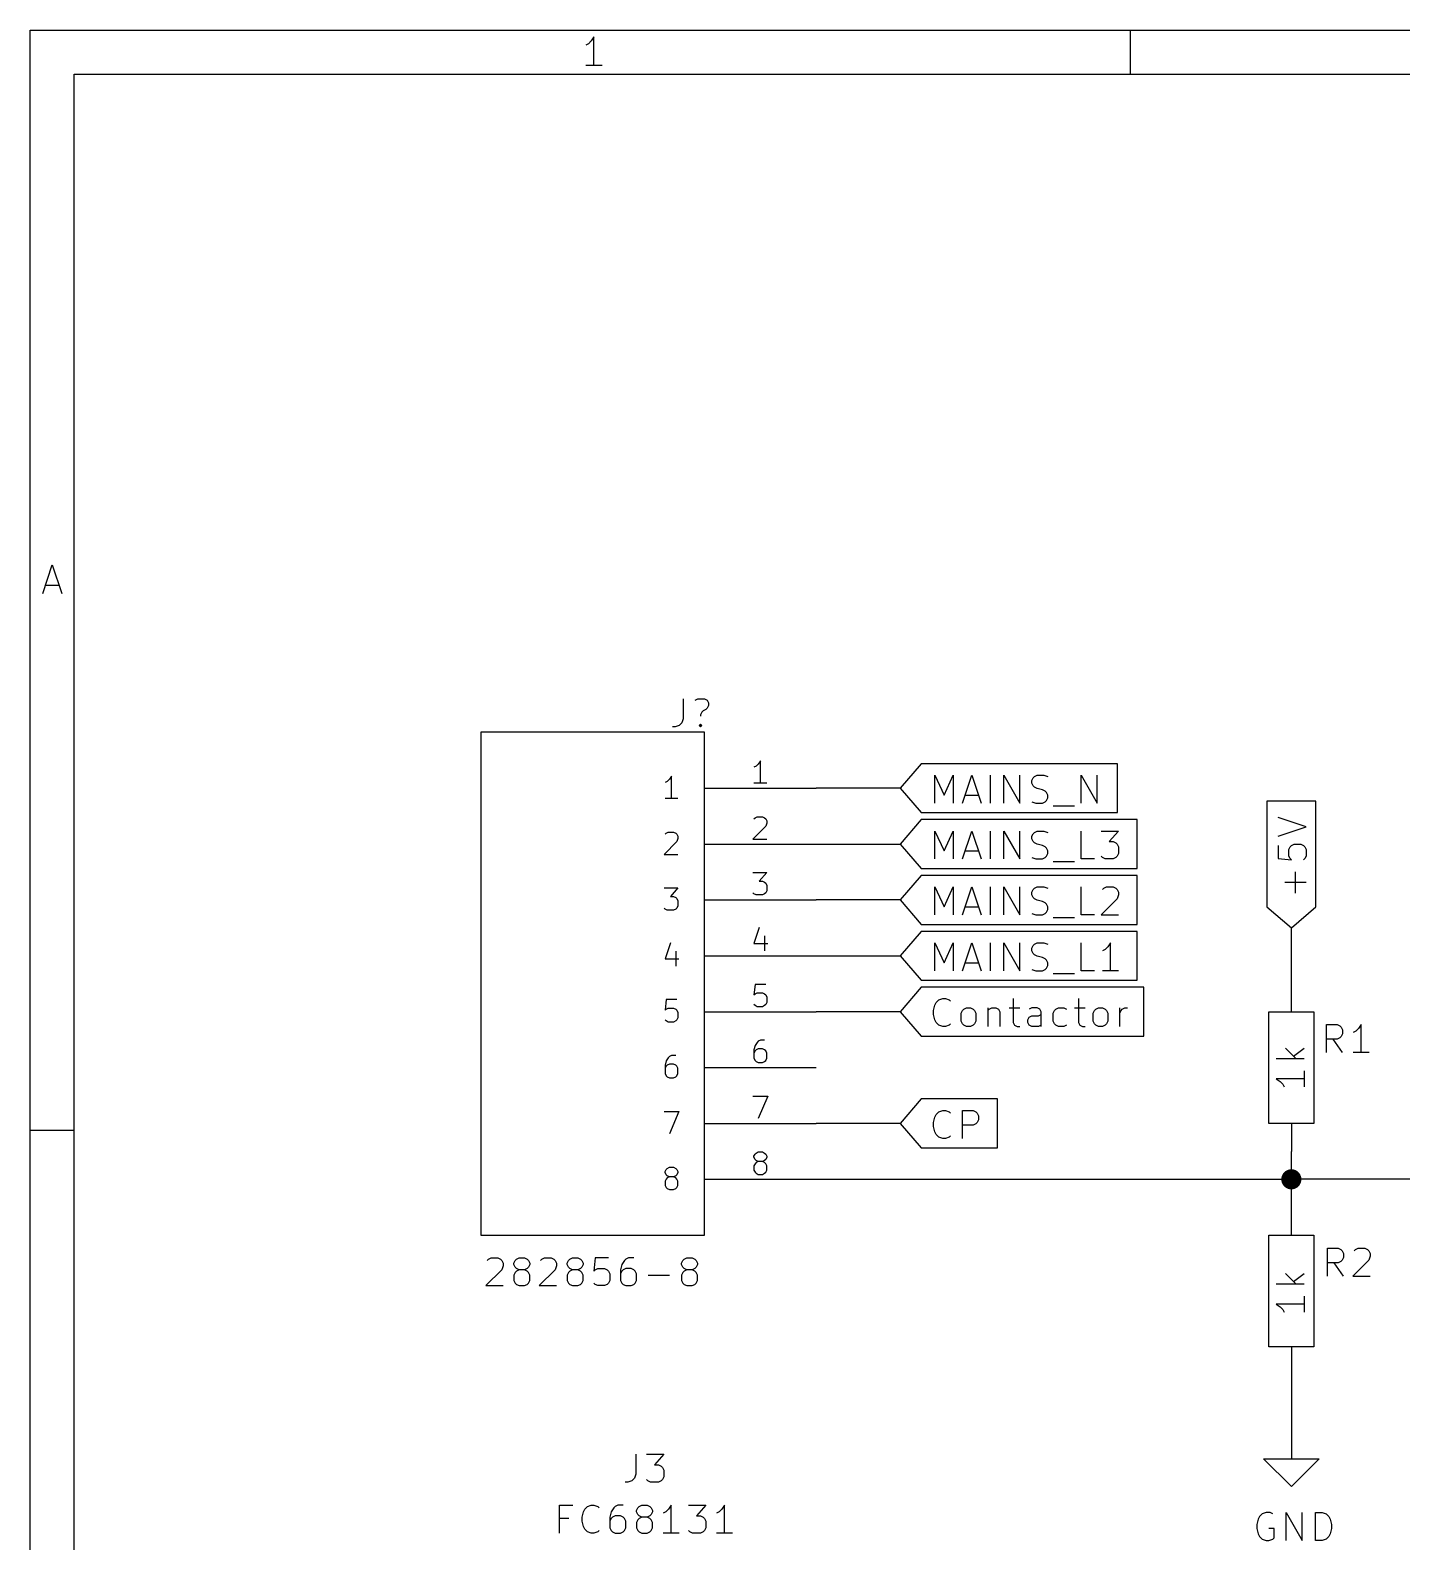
# Model space of a CAD drawing. Extents: x 0.4 to 16.1, y -11.3 to -0.4.
# Drawn here: x 0.394 to 2.848, y -3.099 to -0.394 of the extents above; entities that cross this region are included whole.
import ezdxf

# ---------------------------------------------------------------- set-up
doc = ezdxf.new("R2010")
doc.units = 0
doc.header["$MEASUREMENT"] = 0
for name, color, linetype in [('CYAN2', 4, 'CONTINUOUS'), ('GREEN3', 91, 'CONTINUOUS'), ('LYELLOW', 51, 'CONTINUOUS'), ('RED2', 1, 'CONTINUOUS'), ('RED3', 11, 'CONTINUOUS')]:
    doc.layers.add(name, color=color, linetype=linetype)

msp = doc.modelspace()

# ---------------------------------------------------------------- linework, layer by layer
at = {"layer": 'CYAN2', "linetype": 'CONTINUOUS'}
for p, q in [((1.56211, -1.59031), (1.56211, -1.62603)), ((1.58354, -1.5927), (1.5883, -1.59031)), ((1.5883, -1.59031), (1.6002, -1.59031)), ((1.6002, -1.59031), (1.60496, -1.5927)), ((1.60496, -1.5927), (1.60734, -1.59746)), ((1.59544, -1.61413), (1.59306, -1.61889)), ((1.59306, -1.61889), (1.59306, -1.62127)), ((1.59782, -1.61174), (1.59544, -1.61413)), ((1.60258, -1.60936), (1.59782, -1.61174)), ((1.60496, -1.60698), (1.60258, -1.60936)), ((1.60734, -1.60222), (1.60496, -1.60698)), ((1.60734, -1.59746), (1.60734, -1.60222)), ((1.54782, -1.64031), (1.54306, -1.64031)), ((1.55496, -1.63794), (1.54782, -1.64031)), ((1.55972, -1.63317), (1.55496, -1.63794)), ((1.56211, -1.62603), (1.55972, -1.63317)), ((1.59068, -1.63794), (1.59306, -1.63556)), ((1.59306, -1.64031), (1.59068, -1.63794)), ((1.59306, -1.63556), (1.59544, -1.63794)), ((1.59306, -1.63556), (1.59306, -1.64031)), ((1.59544, -1.63794), (1.59306, -1.64031)), ((1.54095, -1.7285), (1.53714, -1.73422)), ((1.54095, -1.7685), (1.54095, -1.7285)), ((1.53333, -1.73803), (1.52952, -1.73993)), ((1.53714, -1.73422), (1.53333, -1.73803)), ((1.55238, -1.7685), (1.52952, -1.7685)), ((1.52952, -1.83231), (1.53143, -1.83041)), ((1.53143, -1.83041), (1.53524, -1.8285)), ((1.53524, -1.8285), (1.54476, -1.8285)), ((1.54476, -1.8285), (1.54857, -1.83041)), ((1.54857, -1.83041), (1.55048, -1.83231)), ((1.55048, -1.83231), (1.55238, -1.83613)), ((1.55238, -1.83613), (1.55238, -1.83993)), ((1.55048, -1.84565), (1.52762, -1.8685)), ((1.55238, -1.83993), (1.55048, -1.84565)), ((1.52762, -1.8685), (1.55238, -1.8685)), ((1.52762, -1.9285), (1.55238, -1.9285)), ((1.55238, -1.9285), (1.53905, -1.94374)), ((1.53905, -1.94374), (1.54476, -1.94374)), ((1.54476, -1.94374), (1.54857, -1.94565)), ((1.54857, -1.94565), (1.55048, -1.94755)), ((1.52952, -1.9666), (1.52762, -1.9647)), ((1.53333, -1.9685), (1.52952, -1.9666)), ((1.54476, -1.9685), (1.53333, -1.9685)), ((1.54857, -1.9666), (1.54476, -1.9685)), ((1.55048, -1.9647), (1.54857, -1.9666)), ((1.55048, -1.94755), (1.55238, -1.95136)), ((1.55238, -1.96089), (1.55048, -1.9647)), ((1.55238, -1.95136), (1.55238, -1.96089)), ((1.53905, -2.0266), (1.52952, -2.05517)), ((1.52952, -2.05517), (1.55428, -2.05517)), ((1.54857, -2.04184), (1.54857, -2.0685)), ((1.53143, -2.1285), (1.52952, -2.14755)), ((1.55048, -2.1285), (1.53143, -2.1285)), ((1.52952, -2.14755), (1.53143, -2.14565)), ((1.53143, -2.14565), (1.53524, -2.14374)), ((1.53524, -2.14374), (1.54476, -2.14374)), ((1.54476, -2.14374), (1.54857, -2.14565)), ((1.54857, -2.14565), (1.55048, -2.14755)), ((1.55048, -2.14755), (1.55238, -2.15136)), ((1.55238, -2.16089), (1.55048, -2.1647)), ((1.55238, -2.15136), (1.55238, -2.16089)), ((1.53143, -2.1666), (1.52952, -2.1647)), ((1.53524, -2.1685), (1.53143, -2.1666)), ((1.54476, -2.1685), (1.53524, -2.1685)), ((1.54857, -2.1666), (1.54476, -2.1685)), ((1.55048, -2.1647), (1.54857, -2.1666)), ((2.71309, -2.22313), (2.71309, -2.17313)), ((2.71309, -2.17313), (2.73214, -2.17313)), ((2.73214, -2.17313), (2.7369, -2.17551)), ((2.7369, -2.17551), (2.73928, -2.17789)), ((2.73928, -2.17789), (2.74166, -2.18265)), ((2.74166, -2.1898), (2.73928, -2.19456)), ((2.74166, -2.18265), (2.74166, -2.1898)), ((2.76547, -2.18504), (2.76071, -2.18742)), ((2.77024, -2.18028), (2.76547, -2.18504)), ((2.775, -2.17313), (2.77024, -2.18028)), ((2.775, -2.22313), (2.775, -2.17313)), ((2.6398, -2.21548), (2.65885, -2.23452)), ((2.65408, -2.22976), (2.67313, -2.21548)), ((2.73214, -2.19932), (2.71309, -2.19932)), ((2.74166, -2.22313), (2.725, -2.19932)), ((2.7369, -2.19694), (2.73214, -2.19932)), ((2.73928, -2.19456), (2.7369, -2.19694)), ((1.53143, -2.23803), (1.52952, -2.24565)), ((1.53524, -2.23231), (1.53143, -2.23803)), ((1.53714, -2.24374), (1.53333, -2.24565)), ((1.53714, -2.23041), (1.53524, -2.23231)), ((1.54095, -2.2285), (1.53714, -2.23041)), ((1.54476, -2.24374), (1.53714, -2.24374)), ((1.54857, -2.2285), (1.54095, -2.2285)), ((1.54857, -2.24565), (1.54476, -2.24374)), ((2.67313, -2.23452), (2.62313, -2.23452)), ((2.78928, -2.22313), (2.76071, -2.22313)), ((1.52952, -2.24565), (1.52952, -2.26089)), ((1.53143, -2.24755), (1.52952, -2.25136)), ((1.52952, -2.26089), (1.53143, -2.2647)), ((1.53333, -2.24565), (1.53143, -2.24755)), ((1.53143, -2.2647), (1.53333, -2.2666)), ((1.53333, -2.2666), (1.53714, -2.2685)), ((1.53714, -2.2685), (1.54476, -2.2685)), ((1.54476, -2.2685), (1.54857, -2.2666)), ((1.55048, -2.24755), (1.54857, -2.24565)), ((1.54857, -2.2666), (1.55048, -2.2647)), ((1.55238, -2.25136), (1.55048, -2.24755)), ((1.55048, -2.2647), (1.55238, -2.26089)), ((1.55238, -2.26089), (1.55238, -2.25136)), ((2.67313, -2.27024), (2.62313, -2.27024)), ((2.62313, -2.27024), (2.63028, -2.275)), ((2.67313, -2.25595), (2.67313, -2.28452)), ((2.63028, -2.275), (2.63504, -2.27976)), ((2.63504, -2.27976), (2.63742, -2.28452)), ((1.52762, -2.3285), (1.55428, -2.3285)), ((1.55428, -2.3285), (1.53714, -2.3685)), ((1.52952, -2.43613), (1.53143, -2.43231)), ((1.53143, -2.43231), (1.53333, -2.43041)), ((1.53333, -2.43041), (1.53714, -2.4285)), ((1.53714, -2.4285), (1.54476, -2.4285)), ((1.54476, -2.4285), (1.54857, -2.43041)), ((1.54857, -2.43041), (1.55048, -2.43231)), ((1.55048, -2.43231), (1.55238, -2.43613)), ((1.52952, -2.43803), (1.52952, -2.43613)), ((1.53143, -2.44184), (1.52952, -2.43803)), ((1.53143, -2.44946), (1.52952, -2.45327)), ((1.52952, -2.45327), (1.52952, -2.46089)), ((1.52952, -2.46089), (1.53143, -2.4647)), ((1.53333, -2.44374), (1.53143, -2.44184)), ((1.53333, -2.44755), (1.53143, -2.44946)), ((1.53714, -2.44565), (1.53333, -2.44374)), ((1.53714, -2.44565), (1.53333, -2.44755)), ((1.54476, -2.44565), (1.53714, -2.44565)), ((1.54857, -2.44374), (1.54476, -2.44565)), ((1.54857, -2.44755), (1.54476, -2.44565)), ((1.55048, -2.44184), (1.54857, -2.44374)), ((1.55048, -2.44946), (1.54857, -2.44755)), ((1.55238, -2.43803), (1.55048, -2.44184)), ((1.55238, -2.45327), (1.55048, -2.44946)), ((1.55048, -2.4647), (1.55238, -2.46089)), ((1.55238, -2.43613), (1.55238, -2.43803)), ((1.55238, -2.46089), (1.55238, -2.45327)), ((1.53143, -2.4647), (1.53333, -2.4666)), ((1.53333, -2.4666), (1.53714, -2.4685)), ((1.53714, -2.4685), (1.54476, -2.4685)), ((1.54476, -2.4685), (1.54857, -2.4666)), ((1.54857, -2.4666), (1.55048, -2.4647)), ((1.21148, -2.59508), (1.21385, -2.5927)), ((1.21385, -2.5927), (1.21862, -2.59031)), ((1.21862, -2.59031), (1.23052, -2.59031)), ((1.23052, -2.59031), (1.23528, -2.5927)), ((1.23528, -2.5927), (1.23767, -2.59508)), ((1.23767, -2.59508), (1.24005, -2.59984)), ((1.25909, -2.59984), (1.26147, -2.59508)), ((1.26147, -2.59508), (1.26385, -2.5927)), ((1.26385, -2.5927), (1.26862, -2.59031)), ((1.26862, -2.59031), (1.27814, -2.59031)), ((1.27814, -2.59031), (1.2829, -2.5927)), ((1.2829, -2.5927), (1.28528, -2.59508)), ((1.28528, -2.59508), (1.28767, -2.59984)), ((1.30671, -2.59508), (1.30909, -2.5927)), ((1.30909, -2.5927), (1.31385, -2.59031)), ((1.31385, -2.59031), (1.32576, -2.59031)), ((1.32576, -2.59031), (1.33052, -2.5927)), ((1.33052, -2.5927), (1.3329, -2.59508)), ((1.3329, -2.59508), (1.33528, -2.59984)), ((1.35433, -2.59984), (1.35671, -2.59508)), ((1.35671, -2.59508), (1.35909, -2.5927)), ((1.35909, -2.5927), (1.36385, -2.59031)), ((1.36385, -2.59031), (1.37338, -2.59031)), ((1.37338, -2.59031), (1.37814, -2.5927)), ((1.37814, -2.5927), (1.38052, -2.59508)), ((1.38052, -2.59508), (1.3829, -2.59984)), ((1.40433, -2.59031), (1.40195, -2.61413)), ((1.42814, -2.59031), (1.40433, -2.59031)), ((1.45671, -2.59508), (1.45194, -2.60222)), ((1.45909, -2.5927), (1.45671, -2.59508)), ((1.46385, -2.59031), (1.45909, -2.5927)), ((1.47337, -2.59031), (1.46385, -2.59031)), ((1.55909, -2.59984), (1.56147, -2.59508)), ((1.56147, -2.59508), (1.56385, -2.5927)), ((1.56385, -2.5927), (1.56861, -2.59031)), ((1.56861, -2.59031), (1.57814, -2.59031)), ((1.57814, -2.59031), (1.5829, -2.5927)), ((1.5829, -2.5927), (1.58528, -2.59508)), ((1.58528, -2.59508), (1.58766, -2.59984)), ((2.71472, -2.62313), (2.71472, -2.57313)), ((2.71472, -2.57313), (2.73376, -2.57313)), ((2.73376, -2.57313), (2.73853, -2.57551)), ((2.73853, -2.57551), (2.74091, -2.57789)), ((2.74091, -2.59456), (2.73853, -2.59694)), ((2.74091, -2.57789), (2.74329, -2.58265)), ((2.74329, -2.5898), (2.74091, -2.59456)), ((2.74329, -2.58265), (2.74329, -2.5898)), ((2.78853, -2.59456), (2.75996, -2.62313)), ((2.76234, -2.57789), (2.76472, -2.57551)), ((2.76472, -2.57551), (2.76948, -2.57313)), ((2.76948, -2.57313), (2.78139, -2.57313)), ((2.78139, -2.57313), (2.78615, -2.57551)), ((2.78615, -2.57551), (2.78853, -2.57789)), ((2.78853, -2.57789), (2.79091, -2.58265)), ((2.79091, -2.58742), (2.78853, -2.59456)), ((2.79091, -2.58265), (2.79091, -2.58742)), ((1.23767, -2.61174), (1.20909, -2.64031)), ((1.24005, -2.6046), (1.23767, -2.61174)), ((1.24005, -2.59984), (1.24005, -2.6046)), ((1.25909, -2.60222), (1.25909, -2.59984)), ((1.26147, -2.60698), (1.25909, -2.60222)), ((1.26147, -2.61651), (1.25909, -2.62127)), ((1.25909, -2.62127), (1.25909, -2.63079)), ((1.26385, -2.60936), (1.26147, -2.60698)), ((1.26385, -2.61413), (1.26147, -2.61651)), ((1.26862, -2.61174), (1.26385, -2.60936)), ((1.26862, -2.61174), (1.26385, -2.61413)), ((1.27814, -2.61174), (1.26862, -2.61174)), ((1.2829, -2.60936), (1.27814, -2.61174)), ((1.2829, -2.61413), (1.27814, -2.61174)), ((1.28528, -2.60698), (1.2829, -2.60936)), ((1.28528, -2.61651), (1.2829, -2.61413)), ((1.28767, -2.60222), (1.28528, -2.60698)), ((1.28767, -2.62127), (1.28528, -2.61651)), ((1.28767, -2.59984), (1.28767, -2.60222)), ((1.28767, -2.63079), (1.28767, -2.62127)), ((1.3329, -2.61174), (1.30433, -2.64031)), ((1.33528, -2.6046), (1.3329, -2.61174)), ((1.33528, -2.59984), (1.33528, -2.6046)), ((1.35433, -2.60222), (1.35433, -2.59984)), ((1.35671, -2.60698), (1.35433, -2.60222)), ((1.35671, -2.61651), (1.35433, -2.62127)), ((1.35433, -2.62127), (1.35433, -2.63079)), ((1.35909, -2.60936), (1.35671, -2.60698)), ((1.35909, -2.61413), (1.35671, -2.61651)), ((1.36385, -2.61174), (1.35909, -2.60936)), ((1.36385, -2.61174), (1.35909, -2.61413)), ((1.37338, -2.61174), (1.36385, -2.61174)), ((1.37814, -2.60936), (1.37338, -2.61174)), ((1.37814, -2.61413), (1.37338, -2.61174)), ((1.38052, -2.60698), (1.37814, -2.60936)), ((1.38052, -2.61651), (1.37814, -2.61413)), ((1.3829, -2.60222), (1.38052, -2.60698)), ((1.3829, -2.62127), (1.38052, -2.61651)), ((1.3829, -2.59984), (1.3829, -2.60222)), ((1.3829, -2.63079), (1.3829, -2.62127)), ((1.40195, -2.61413), (1.40433, -2.61174)), ((1.40433, -2.61174), (1.40909, -2.60936)), ((1.40909, -2.60936), (1.421, -2.60936)), ((1.421, -2.60936), (1.42576, -2.61174)), ((1.42576, -2.61174), (1.42814, -2.61413)), ((1.42814, -2.61413), (1.43052, -2.61889)), ((1.43052, -2.61889), (1.43052, -2.63079)), ((1.45194, -2.60222), (1.44957, -2.61174)), ((1.44957, -2.61174), (1.44957, -2.63079)), ((1.45194, -2.61413), (1.44957, -2.61889)), ((1.45433, -2.61174), (1.45194, -2.61413)), ((1.45909, -2.60936), (1.45433, -2.61174)), ((1.46861, -2.60936), (1.45909, -2.60936)), ((1.47337, -2.61174), (1.46861, -2.60936)), ((1.47576, -2.61413), (1.47337, -2.61174)), ((1.47814, -2.61889), (1.47576, -2.61413)), ((1.47814, -2.63079), (1.47814, -2.61889)), ((1.49956, -2.62127), (1.53766, -2.62127)), ((1.55909, -2.60222), (1.55909, -2.59984)), ((1.56147, -2.60698), (1.55909, -2.60222)), ((1.56147, -2.61651), (1.55909, -2.62127)), ((1.55909, -2.62127), (1.55909, -2.63079)), ((1.56385, -2.60936), (1.56147, -2.60698)), ((1.56385, -2.61413), (1.56147, -2.61651)), ((1.56861, -2.61174), (1.56385, -2.60936)), ((1.56861, -2.61174), (1.56385, -2.61413)), ((1.57814, -2.61174), (1.56861, -2.61174)), ((1.5829, -2.60936), (1.57814, -2.61174)), ((1.5829, -2.61413), (1.57814, -2.61174)), ((1.58528, -2.60698), (1.5829, -2.60936)), ((1.58528, -2.61651), (1.5829, -2.61413)), ((1.58766, -2.60222), (1.58528, -2.60698)), ((1.58766, -2.62127), (1.58528, -2.61651)), ((1.58766, -2.59984), (1.58766, -2.60222)), ((1.58766, -2.63079), (1.58766, -2.62127)), ((2.6398, -2.61861), (2.65885, -2.63766)), ((2.65408, -2.6329), (2.67313, -2.61861)), ((2.73376, -2.59932), (2.71472, -2.59932)), ((2.74329, -2.62313), (2.72662, -2.59932)), ((2.73853, -2.59694), (2.73376, -2.59932)), ((2.75996, -2.62313), (2.79091, -2.62313)), ((1.20909, -2.64031), (1.24005, -2.64031)), ((1.25909, -2.63079), (1.26147, -2.63556)), ((1.26147, -2.63556), (1.26385, -2.63794)), ((1.26385, -2.63794), (1.26862, -2.64031)), ((1.26862, -2.64031), (1.27814, -2.64031)), ((1.27814, -2.64031), (1.2829, -2.63794)), ((1.2829, -2.63794), (1.28528, -2.63556)), ((1.28528, -2.63556), (1.28767, -2.63079)), ((1.30433, -2.64031), (1.33528, -2.64031)), ((1.35433, -2.63079), (1.35671, -2.63556)), ((1.35671, -2.63556), (1.35909, -2.63794)), ((1.35909, -2.63794), (1.36385, -2.64031)), ((1.36385, -2.64031), (1.37338, -2.64031)), ((1.37338, -2.64031), (1.37814, -2.63794)), ((1.37814, -2.63794), (1.38052, -2.63556)), ((1.38052, -2.63556), (1.3829, -2.63079)), ((1.40433, -2.63794), (1.40195, -2.63556)), ((1.40909, -2.64031), (1.40433, -2.63794)), ((1.421, -2.64031), (1.40909, -2.64031)), ((1.42576, -2.63794), (1.421, -2.64031)), ((1.42814, -2.63556), (1.42576, -2.63794)), ((1.43052, -2.63079), (1.42814, -2.63556)), ((1.44957, -2.63079), (1.45194, -2.63556)), ((1.45194, -2.63556), (1.45433, -2.63794)), ((1.45433, -2.63794), (1.45909, -2.64031)), ((1.45909, -2.64031), (1.46861, -2.64031)), ((1.46861, -2.64031), (1.47337, -2.63794)), ((1.47337, -2.63794), (1.47576, -2.63556)), ((1.47576, -2.63556), (1.47814, -2.63079)), ((1.55909, -2.63079), (1.56147, -2.63556)), ((1.56147, -2.63556), (1.56385, -2.63794)), ((1.56385, -2.63794), (1.56861, -2.64031)), ((1.56861, -2.64031), (1.57814, -2.64031)), ((1.57814, -2.64031), (1.5829, -2.63794)), ((1.5829, -2.63794), (1.58528, -2.63556)), ((1.58528, -2.63556), (1.58766, -2.63079)), ((2.67313, -2.63766), (2.62313, -2.63766)), ((2.67313, -2.67337), (2.62313, -2.67337)), ((2.62313, -2.67337), (2.63028, -2.67813)), ((2.67313, -2.65909), (2.67313, -2.68766)), ((2.63028, -2.67813), (2.63504, -2.6829)), ((2.63504, -2.6829), (2.63742, -2.68766)), ((1.47733, -2.94213), (1.47733, -2.97785)), ((1.49638, -2.94213), (1.52733, -2.94213)), ((1.52733, -2.94213), (1.51067, -2.96118)), ((1.51067, -2.96118), (1.51781, -2.96118)), ((1.51781, -2.96118), (1.52257, -2.96356)), ((1.52257, -2.96356), (1.52495, -2.96594)), ((1.52495, -2.96594), (1.52733, -2.9707)), ((1.52733, -2.9707), (1.52733, -2.98261)), ((1.46305, -2.99213), (1.45829, -2.99213)), ((1.47019, -2.98975), (1.46305, -2.99213)), ((1.47495, -2.98499), (1.47019, -2.98975)), ((1.47733, -2.97785), (1.47495, -2.98499)), ((1.49876, -2.98975), (1.49638, -2.98737)), ((1.50352, -2.99213), (1.49876, -2.98975)), ((1.51781, -2.99213), (1.50352, -2.99213)), ((1.52257, -2.98975), (1.51781, -2.99213)), ((1.52495, -2.98737), (1.52257, -2.98975)), ((1.52733, -2.98261), (1.52495, -2.98737)), ((1.34043, -3.08313), (1.34043, -3.03313)), ((1.34043, -3.03313), (1.36424, -3.03313)), ((1.38091, -3.05456), (1.38329, -3.04504)), ((1.38091, -3.0617), (1.38091, -3.05456)), ((1.38329, -3.04504), (1.38567, -3.04028)), ((1.38567, -3.04028), (1.39043, -3.03551)), ((1.39043, -3.03551), (1.39757, -3.03313)), ((1.39757, -3.03313), (1.40233, -3.03313)), ((1.40233, -3.03313), (1.40948, -3.03551)), ((1.40948, -3.03551), (1.41186, -3.03789)), ((1.43329, -3.04504), (1.43091, -3.05456)), ((1.43091, -3.05456), (1.43091, -3.07361)), ((1.43805, -3.03789), (1.43329, -3.04504)), ((1.43567, -3.05456), (1.43329, -3.05694)), ((1.44043, -3.05218), (1.43567, -3.05456)), ((1.44043, -3.03551), (1.43805, -3.03789)), ((1.44519, -3.03313), (1.44043, -3.03551)), ((1.44996, -3.05218), (1.44043, -3.05218)), ((1.45472, -3.03313), (1.44519, -3.03313)), ((1.45472, -3.05456), (1.44996, -3.05218)), ((1.4571, -3.05694), (1.45472, -3.05456)), ((1.47853, -3.04265), (1.48091, -3.03789)), ((1.47853, -3.04504), (1.47853, -3.04265)), ((1.48091, -3.0498), (1.47853, -3.04504)), ((1.48091, -3.03789), (1.48329, -3.03551)), ((1.48329, -3.05218), (1.48091, -3.0498)), ((1.48329, -3.03551), (1.48805, -3.03313)), ((1.48805, -3.05456), (1.48329, -3.05218)), ((1.48805, -3.05456), (1.48329, -3.05694)), ((1.48805, -3.03313), (1.49757, -3.03313)), ((1.49757, -3.05456), (1.48805, -3.05456)), ((1.49757, -3.03313), (1.50233, -3.03551)), ((1.50233, -3.05218), (1.49757, -3.05456)), ((1.50233, -3.05694), (1.49757, -3.05456)), ((1.50233, -3.03551), (1.50472, -3.03789)), ((1.50472, -3.0498), (1.50233, -3.05218)), ((1.50472, -3.03789), (1.5071, -3.04265)), ((1.5071, -3.04504), (1.50472, -3.0498)), ((1.5071, -3.04265), (1.5071, -3.04504)), ((1.53091, -3.04504), (1.52615, -3.04742)), ((1.53567, -3.04028), (1.53091, -3.04504)), ((1.54043, -3.03313), (1.53567, -3.04028)), ((1.54043, -3.08313), (1.54043, -3.03313)), ((1.57138, -3.03313), (1.60233, -3.03313)), ((1.60233, -3.03313), (1.58567, -3.05218)), ((1.58567, -3.05218), (1.59281, -3.05218)), ((1.59281, -3.05218), (1.59757, -3.05456)), ((1.59757, -3.05456), (1.59995, -3.05694)), ((1.62614, -3.04504), (1.62138, -3.04742)), ((1.63091, -3.04028), (1.62614, -3.04504)), ((1.63567, -3.03313), (1.63091, -3.04028)), ((1.63567, -3.08313), (1.63567, -3.03313)), ((2.59309, -3.05328), (2.59071, -3.05804)), ((2.59786, -3.04851), (2.59309, -3.05328)), ((2.605, -3.04613), (2.59786, -3.04851)), ((2.61214, -3.04613), (2.605, -3.04613)), ((2.61691, -3.04851), (2.61214, -3.04613)), ((2.64071, -3.09613), (2.64071, -3.04613)), ((2.64071, -3.04613), (2.66928, -3.09613)), ((2.66928, -3.09613), (2.66928, -3.04613)), ((2.69309, -3.09613), (2.69309, -3.04613)), ((2.69309, -3.04613), (2.705, -3.04613)), ((2.705, -3.04613), (2.71214, -3.04851)), ((2.71214, -3.04851), (2.71691, -3.05328)), ((2.71691, -3.05328), (2.71929, -3.05804)), ((1.3571, -3.05694), (1.34043, -3.05694)), ((1.38329, -3.07122), (1.38091, -3.0617)), ((1.38567, -3.07599), (1.38329, -3.07122)), ((1.39043, -3.08075), (1.38567, -3.07599)), ((1.39757, -3.08313), (1.39043, -3.08075)), ((1.40233, -3.08313), (1.39757, -3.08313)), ((1.40948, -3.08075), (1.40233, -3.08313)), ((1.41186, -3.07837), (1.40948, -3.08075)), ((1.43329, -3.05694), (1.43091, -3.0617)), ((1.43091, -3.07361), (1.43329, -3.07837)), ((1.43329, -3.07837), (1.43567, -3.08075)), ((1.43567, -3.08075), (1.44043, -3.08313)), ((1.44043, -3.08313), (1.44996, -3.08313)), ((1.44996, -3.08313), (1.45472, -3.08075)), ((1.45472, -3.08075), (1.4571, -3.07837)), ((1.45948, -3.0617), (1.4571, -3.05694)), ((1.4571, -3.07837), (1.45948, -3.07361)), ((1.45948, -3.07361), (1.45948, -3.0617)), ((1.48091, -3.05932), (1.47853, -3.06408)), ((1.47853, -3.06408), (1.47853, -3.07361)), ((1.47853, -3.07361), (1.48091, -3.07837)), ((1.48329, -3.05694), (1.48091, -3.05932)), ((1.48091, -3.07837), (1.48329, -3.08075)), ((1.48329, -3.08075), (1.48805, -3.08313)), ((1.48805, -3.08313), (1.49757, -3.08313)), ((1.49757, -3.08313), (1.50233, -3.08075)), ((1.50472, -3.05932), (1.50233, -3.05694)), ((1.50233, -3.08075), (1.50472, -3.07837)), ((1.5071, -3.06408), (1.50472, -3.05932)), ((1.50472, -3.07837), (1.5071, -3.07361)), ((1.5071, -3.07361), (1.5071, -3.06408)), ((1.55472, -3.08313), (1.52615, -3.08313)), ((1.57376, -3.08075), (1.57138, -3.07837)), ((1.57852, -3.08313), (1.57376, -3.08075)), ((1.59281, -3.08313), (1.57852, -3.08313)), ((1.59757, -3.08075), (1.59281, -3.08313)), ((1.59995, -3.07837), (1.59757, -3.08075)), ((1.59995, -3.05694), (1.60233, -3.0617)), ((1.60233, -3.07361), (1.59995, -3.07837)), ((1.60233, -3.0617), (1.60233, -3.07361)), ((1.64995, -3.08313), (1.62138, -3.08313)), ((2.59071, -3.05804), (2.58833, -3.06756)), ((2.58833, -3.06756), (2.58833, -3.0747)), ((2.58833, -3.0747), (2.59071, -3.08422)), ((2.61928, -3.0747), (2.60976, -3.0747)), ((2.61928, -3.09137), (2.61928, -3.0747)), ((2.71929, -3.05804), (2.72167, -3.06756)), ((2.72167, -3.0747), (2.71929, -3.08422)), ((2.72167, -3.06756), (2.72167, -3.0747)), ((2.59071, -3.08422), (2.59309, -3.08899)), ((2.59309, -3.08899), (2.59786, -3.09375)), ((2.59786, -3.09375), (2.605, -3.09613)), ((2.605, -3.09613), (2.60976, -3.09613)), ((2.60976, -3.09613), (2.61691, -3.09375)), ((2.61691, -3.09375), (2.61928, -3.09137)), ((2.705, -3.09613), (2.69309, -3.09613)), ((2.71214, -3.09375), (2.705, -3.09613)), ((2.71691, -3.08899), (2.71214, -3.09375)), ((2.71929, -3.08422), (2.71691, -3.08899))]:
    msp.add_line(p, q, dxfattribs=at)
at = {"layer": 'GREEN3', "linetype": 'CONTINUOUS'}
for p, q in [((1.95, -1.75), (1.8, -1.75)), ((1.8, -1.85), (1.95, -1.85)), ((1.95, -1.95), (1.8, -1.95)), ((2.65, -2.1), (2.65, -2)), ((1.8, -2.05), (1.95, -2.05)), ((1.95, -2.15), (1.8, -2.15)), ((1.95, -2.35), (1.8, -2.35)), ((2.65, -2.45), (2.65, -2.4)), ((1.8, -2.45), (2.65, -2.45)), ((2.65, -2.5), (2.65, -2.45)), ((3.8, -2.45), (2.65, -2.45)), ((2.65, -2.8), (2.65, -2.9))]:
    msp.add_line(p, q, dxfattribs=at)
at = {"layer": 'GREEN3', "const_width": 0.018}
msp.add_lwpolyline([(2.641, -2.45, 1), (2.659, -2.45, 1)], format="xyb", close=True, dxfattribs=at)
at = {"layer": 'LYELLOW', "linetype": 'CONTINUOUS'}
for p, q in [((1.6, -1.65), (1.2, -1.65)), ((1.2, -1.65), (1.2, -2.55)), ((1.6, -2.55), (1.6, -1.65)), ((1.2, -2.55), (1.6, -2.55))]:
    msp.add_line(p, q, dxfattribs=at)
at = {"layer": 'RED2', "linetype": 'CONTINUOUS'}
for p, q in [((0.3937, -0.3937), (16.1413, -0.3937)), ((0.3937, -11.2993), (0.3937, -0.3937)), ((1.40232, -0.40557), (1.39745, -0.41288)), ((1.40232, -0.45675), (1.40232, -0.40557)), ((2.3622, -0.47244), (2.3622, -0.3937)), ((1.39257, -0.41776), (1.3877, -0.42019)), ((1.39745, -0.41288), (1.39257, -0.41776)), ((1.41694, -0.45675), (1.3877, -0.45675)), ((0.47244, -0.47244), (16.0626, -0.47244)), ((0.47244, -11.2206), (0.47244, -0.47244)), ((0.41601, -1.40163), (0.43307, -1.35045)), ((0.43307, -1.35045), (0.45013, -1.40163)), ((0.42089, -1.38701), (0.44526, -1.38701)), ((1.6, -1.65), (1.2, -1.65)), ((1.2, -1.65), (1.2, -2.55)), ((1.6, -2.55), (1.6, -1.65)), ((1.9875, -1.70624), (1.95, -1.75)), ((2.33868, -1.70624), (1.9875, -1.70624)), ((2.0119, -1.7767), (2.0119, -1.7267)), ((2.0119, -1.7267), (2.02857, -1.76242)), ((2.02857, -1.76242), (2.04524, -1.7267)), ((2.04524, -1.7267), (2.04524, -1.7767)), ((2.0619, -1.7767), (2.07857, -1.7267)), ((2.07857, -1.7267), (2.09524, -1.7767)), ((2.1119, -1.7767), (2.1119, -1.7267)), ((2.13571, -1.7767), (2.13571, -1.7267)), ((2.13571, -1.7267), (2.16428, -1.7767)), ((2.16428, -1.7767), (2.16428, -1.7267)), ((2.18809, -1.73147), (2.19048, -1.72909)), ((2.19048, -1.72909), (2.19524, -1.7267)), ((2.19524, -1.7267), (2.20714, -1.7267)), ((2.20714, -1.7267), (2.21429, -1.72909)), ((2.27381, -1.7767), (2.27381, -1.7267)), ((2.27381, -1.7267), (2.30238, -1.7767)), ((2.30238, -1.7767), (2.30238, -1.7267)), ((2.33868, -1.75), (2.33868, -1.70624)), ((1.6, -1.75), (1.8, -1.75)), ((1.95, -1.75), (1.9875, -1.79376)), ((2.18572, -1.73623), (2.18809, -1.73147)), ((2.18572, -1.74099), (2.18572, -1.73623)), ((2.18809, -1.74575), (2.18572, -1.74099)), ((2.19048, -1.74813), (2.18809, -1.74575)), ((2.19524, -1.75052), (2.19048, -1.74813)), ((2.20476, -1.7529), (2.19524, -1.75052)), ((2.20952, -1.75528), (2.20476, -1.7529)), ((2.21191, -1.75766), (2.20952, -1.75528)), ((2.21429, -1.76242), (2.21191, -1.75766)), ((2.33868, -1.79376), (2.33868, -1.75)), ((2.06667, -1.76242), (2.09047, -1.76242)), ((2.18572, -1.77433), (2.19286, -1.7767)), ((2.19286, -1.7767), (2.20476, -1.7767)), ((2.20476, -1.7767), (2.20952, -1.77433)), ((2.20952, -1.77433), (2.21191, -1.77194)), ((2.21191, -1.77194), (2.21429, -1.76718)), ((2.21429, -1.76718), (2.21429, -1.76242)), ((2.22381, -1.78147), (2.26191, -1.78147)), ((2.65, -1.77322), (2.60624, -1.77322)), ((2.60624, -1.77322), (2.60624, -1.9625)), ((2.69376, -1.77322), (2.65, -1.77322)), ((2.69376, -1.9625), (2.69376, -1.77322)), ((1.9875, -1.80624), (1.95, -1.85)), ((1.9875, -1.79376), (2.33868, -1.79376)), ((2.37439, -1.80624), (1.9875, -1.80624)), ((2.37439, -1.85), (2.37439, -1.80624)), ((2.6767, -1.81905), (2.6267, -1.80238)), ((2.0119, -1.8767), (2.0119, -1.8267)), ((2.0119, -1.8267), (2.02857, -1.86242)), ((2.02857, -1.86242), (2.04524, -1.8267)), ((2.04524, -1.8267), (2.04524, -1.8767)), ((2.0619, -1.8767), (2.07857, -1.8267)), ((2.07857, -1.8267), (2.09524, -1.8767)), ((2.1119, -1.8767), (2.1119, -1.8267)), ((2.13571, -1.8767), (2.13571, -1.8267)), ((2.13571, -1.8267), (2.16428, -1.8767)), ((2.16428, -1.8767), (2.16428, -1.8267)), ((2.18572, -1.83623), (2.18809, -1.83147)), ((2.18572, -1.84099), (2.18572, -1.83623)), ((2.18809, -1.83147), (2.19048, -1.82909)), ((2.19048, -1.82909), (2.19524, -1.8267)), ((2.19524, -1.8267), (2.20714, -1.8267)), ((2.20714, -1.8267), (2.21429, -1.82909)), ((2.27381, -1.8767), (2.27381, -1.8267)), ((2.30952, -1.8267), (2.34048, -1.8267)), ((2.34048, -1.8267), (2.32381, -1.84575)), ((2.6267, -1.83571), (2.6767, -1.81905)), ((1.6, -1.85), (1.8, -1.85)), ((1.95, -1.85), (1.9875, -1.89376)), ((2.06667, -1.86242), (2.09047, -1.86242)), ((2.18809, -1.84575), (2.18572, -1.84099)), ((2.19048, -1.84813), (2.18809, -1.84575)), ((2.19524, -1.85052), (2.19048, -1.84813)), ((2.20476, -1.8529), (2.19524, -1.85052)), ((2.20952, -1.85528), (2.20476, -1.8529)), ((2.21191, -1.85766), (2.20952, -1.85528)), ((2.21429, -1.86242), (2.21191, -1.85766)), ((2.21429, -1.86718), (2.21429, -1.86242)), ((2.32381, -1.84575), (2.33095, -1.84575)), ((2.33095, -1.84575), (2.33571, -1.84813)), ((2.33571, -1.84813), (2.33809, -1.85052)), ((2.33809, -1.85052), (2.34048, -1.85528)), ((2.34048, -1.85528), (2.34048, -1.86718)), ((2.37439, -1.89376), (2.37439, -1.85)), ((2.6267, -1.85238), (2.6267, -1.87619)), ((2.64575, -1.85952), (2.64813, -1.85476)), ((2.64575, -1.87143), (2.64575, -1.85952)), ((2.64813, -1.85476), (2.65052, -1.85238)), ((2.65052, -1.85238), (2.65528, -1.85)), ((2.65528, -1.85), (2.66718, -1.85)), ((2.66718, -1.85), (2.67194, -1.85238)), ((2.67194, -1.85238), (2.67433, -1.85476)), ((2.67433, -1.85476), (2.6767, -1.85952)), ((2.6767, -1.85952), (2.6767, -1.87143)), ((2.18572, -1.87433), (2.19286, -1.8767)), ((2.19286, -1.8767), (2.20476, -1.8767)), ((2.20476, -1.8767), (2.20952, -1.87433)), ((2.20952, -1.87433), (2.21191, -1.87194)), ((2.21191, -1.87194), (2.21429, -1.86718)), ((2.22381, -1.88147), (2.26191, -1.88147)), ((2.29762, -1.8767), (2.27381, -1.8767)), ((2.31191, -1.87433), (2.30952, -1.87194)), ((2.31667, -1.8767), (2.31191, -1.87433)), ((2.33095, -1.8767), (2.31667, -1.8767)), ((2.33571, -1.87433), (2.33095, -1.8767)), ((2.33809, -1.87194), (2.33571, -1.87433)), ((2.34048, -1.86718), (2.33809, -1.87194)), ((2.6267, -1.87619), (2.65052, -1.87857)), ((2.64813, -1.87619), (2.64575, -1.87143)), ((2.65052, -1.87857), (2.64813, -1.87619)), ((2.67433, -1.87619), (2.67194, -1.87857)), ((2.6767, -1.87143), (2.67433, -1.87619)), ((1.9875, -1.90624), (1.95, -1.95)), ((1.9875, -1.89376), (2.37439, -1.89376)), ((2.37439, -1.90624), (1.9875, -1.90624)), ((2.37439, -1.95), (2.37439, -1.90624)), ((2.6767, -1.91905), (2.63861, -1.91905)), ((2.65766, -1.93809), (2.65766, -1.9)), ((2.0119, -1.9767), (2.0119, -1.9267)), ((2.0119, -1.9267), (2.02857, -1.96242)), ((2.02857, -1.96242), (2.04524, -1.9267)), ((2.04524, -1.9267), (2.04524, -1.9767)), ((2.0619, -1.9767), (2.07857, -1.9267)), ((2.07857, -1.9267), (2.09524, -1.9767)), ((2.1119, -1.9767), (2.1119, -1.9267)), ((2.13571, -1.9767), (2.13571, -1.9267)), ((2.13571, -1.9267), (2.16428, -1.9767)), ((2.16428, -1.9767), (2.16428, -1.9267)), ((2.18572, -1.93623), (2.18809, -1.93147)), ((2.18572, -1.94099), (2.18572, -1.93623)), ((2.18809, -1.94575), (2.18572, -1.94099)), ((2.18809, -1.93147), (2.19048, -1.92909)), ((2.19048, -1.94813), (2.18809, -1.94575)), ((2.19048, -1.92909), (2.19524, -1.9267)), ((2.19524, -1.9267), (2.20714, -1.9267)), ((2.20714, -1.9267), (2.21429, -1.92909)), ((2.27381, -1.9767), (2.27381, -1.9267)), ((2.31191, -1.93147), (2.31428, -1.92909)), ((2.31428, -1.92909), (2.31905, -1.9267)), ((2.31905, -1.9267), (2.33095, -1.9267)), ((2.33095, -1.9267), (2.33571, -1.92909)), ((2.33571, -1.92909), (2.33809, -1.93147)), ((2.33809, -1.93147), (2.34048, -1.93623)), ((2.34048, -1.94099), (2.33809, -1.94813)), ((2.34048, -1.93623), (2.34048, -1.94099)), ((1.6, -1.95), (1.8, -1.95)), ((1.95, -1.95), (1.9875, -1.99376)), ((2.06667, -1.96242), (2.09047, -1.96242)), ((2.18572, -1.97433), (2.19286, -1.9767)), ((2.19524, -1.95052), (2.19048, -1.94813)), ((2.20476, -1.9529), (2.19524, -1.95052)), ((2.20952, -1.95528), (2.20476, -1.9529)), ((2.20476, -1.9767), (2.20952, -1.97433)), ((2.21191, -1.95766), (2.20952, -1.95528)), ((2.20952, -1.97433), (2.21191, -1.97194)), ((2.21429, -1.96242), (2.21191, -1.95766)), ((2.21191, -1.97194), (2.21429, -1.96718)), ((2.21429, -1.96718), (2.21429, -1.96242)), ((2.33809, -1.94813), (2.30952, -1.9767)), ((2.37439, -1.99376), (2.37439, -1.95)), ((2.60624, -1.9625), (2.65, -2)), ((2.65, -2), (2.69376, -1.9625)), ((1.9875, -1.99376), (2.37439, -1.99376)), ((2.19286, -1.9767), (2.20476, -1.9767)), ((2.22381, -1.98147), (2.26191, -1.98147)), ((2.29762, -1.9767), (2.27381, -1.9767)), ((2.30952, -1.9767), (2.34048, -1.9767)), ((1.9875, -2.00624), (1.95, -2.05)), ((2.37439, -2.00624), (1.9875, -2.00624)), ((2.0119, -2.0767), (2.0119, -2.0267)), ((2.0119, -2.0267), (2.02857, -2.06242)), ((2.02857, -2.06242), (2.04524, -2.0267)), ((2.04524, -2.0267), (2.04524, -2.0767)), ((2.0619, -2.0767), (2.07857, -2.0267)), ((2.07857, -2.0267), (2.09524, -2.0767)), ((2.1119, -2.0767), (2.1119, -2.0267)), ((2.13571, -2.0767), (2.13571, -2.0267)), ((2.13571, -2.0267), (2.16428, -2.0767)), ((2.16428, -2.0767), (2.16428, -2.0267)), ((2.19048, -2.02909), (2.19524, -2.0267)), ((2.19524, -2.0267), (2.20714, -2.0267)), ((2.20714, -2.0267), (2.21429, -2.02909)), ((2.27381, -2.0767), (2.27381, -2.0267)), ((2.32619, -2.0267), (2.32143, -2.03385)), ((2.32619, -2.0767), (2.32619, -2.0267)), ((2.37439, -2.05), (2.37439, -2.00624)), ((1.6, -2.05), (1.8, -2.05)), ((1.95, -2.05), (1.9875, -2.09376)), ((2.18572, -2.03623), (2.18809, -2.03147)), ((2.18572, -2.04099), (2.18572, -2.03623)), ((2.18809, -2.04575), (2.18572, -2.04099)), ((2.18809, -2.03147), (2.19048, -2.02909)), ((2.19048, -2.04813), (2.18809, -2.04575)), ((2.19524, -2.05052), (2.19048, -2.04813)), ((2.20476, -2.0529), (2.19524, -2.05052)), ((2.20952, -2.05528), (2.20476, -2.0529)), ((2.21191, -2.05766), (2.20952, -2.05528)), ((2.31667, -2.03861), (2.31191, -2.04099)), ((2.32143, -2.03385), (2.31667, -2.03861)), ((2.37439, -2.09376), (2.37439, -2.05)), ((2.06667, -2.06242), (2.09047, -2.06242)), ((2.18572, -2.07433), (2.19286, -2.0767)), ((2.19286, -2.0767), (2.20476, -2.0767)), ((2.20476, -2.0767), (2.20952, -2.07433)), ((2.20952, -2.07433), (2.21191, -2.07194)), ((2.21429, -2.06242), (2.21191, -2.05766)), ((2.21191, -2.07194), (2.21429, -2.06718)), ((2.21429, -2.06718), (2.21429, -2.06242)), ((2.22381, -2.08147), (2.26191, -2.08147)), ((2.29762, -2.0767), (2.27381, -2.0767)), ((2.34048, -2.0767), (2.31191, -2.0767)), ((1.9875, -2.10624), (1.95, -2.15)), ((1.9875, -2.09376), (2.37439, -2.09376)), ((2.38629, -2.10624), (1.9875, -2.10624)), ((2.38629, -2.15), (2.38629, -2.10624)), ((2.65, -2.15), (2.65, -2.1)), ((2.0119, -2.13861), (2.01428, -2.13385)), ((2.01428, -2.13385), (2.01905, -2.12909)), ((2.01905, -2.12909), (2.02619, -2.1267)), ((2.02619, -2.1267), (2.03095, -2.1267)), ((2.03095, -2.1267), (2.03809, -2.12909)), ((2.03809, -2.12909), (2.04047, -2.13147)), ((2.15237, -2.1267), (2.15237, -2.16956)), ((2.26904, -2.1267), (2.26904, -2.16956)), ((1.6, -2.15), (1.8, -2.15)), ((1.95, -2.15), (1.9875, -2.19376)), ((2.00952, -2.14813), (2.0119, -2.13861)), ((2.00952, -2.15528), (2.00952, -2.14813)), ((2.0119, -2.1648), (2.00952, -2.15528)), ((2.05952, -2.1529), (2.0619, -2.14813)), ((2.05952, -2.16718), (2.05952, -2.1529)), ((2.0619, -2.14813), (2.06428, -2.14575)), ((2.06428, -2.14575), (2.06905, -2.14337)), ((2.06905, -2.14337), (2.07619, -2.14337)), ((2.07619, -2.14337), (2.08095, -2.14575)), ((2.08095, -2.14575), (2.08333, -2.14813)), ((2.08333, -2.14813), (2.08571, -2.1529)), ((2.08571, -2.1529), (2.08571, -2.16718)), ((2.10714, -2.14337), (2.10714, -2.1767)), ((2.10714, -2.14813), (2.10952, -2.14575)), ((2.10952, -2.14575), (2.11428, -2.14337)), ((2.11428, -2.14337), (2.12143, -2.14337)), ((2.12143, -2.14337), (2.12619, -2.14575)), ((2.12619, -2.14575), (2.12857, -2.15052)), ((2.12857, -2.15052), (2.12857, -2.1767)), ((2.14523, -2.14337), (2.16428, -2.14337)), ((2.17857, -2.1648), (2.18094, -2.16004)), ((2.18571, -2.14337), (2.18094, -2.14575)), ((2.18094, -2.16004), (2.18571, -2.15766)), ((2.19523, -2.14337), (2.18571, -2.14337)), ((2.18571, -2.15766), (2.19761, -2.15766)), ((2.19999, -2.14575), (2.19523, -2.14337)), ((2.19761, -2.15766), (2.20237, -2.15528)), ((2.20237, -2.15052), (2.19999, -2.14575)), ((2.20237, -2.1767), (2.20237, -2.15052)), ((2.2238, -2.1529), (2.22618, -2.14813)), ((2.2238, -2.16718), (2.2238, -2.1529)), ((2.22618, -2.14813), (2.22856, -2.14575)), ((2.22856, -2.14575), (2.23333, -2.14337)), ((2.23333, -2.14337), (2.24285, -2.14337)), ((2.24285, -2.14337), (2.24761, -2.14575)), ((2.2619, -2.14337), (2.28094, -2.14337)), ((2.29523, -2.1529), (2.29761, -2.14813)), ((2.29523, -2.16718), (2.29523, -2.1529)), ((2.29761, -2.14813), (2.29999, -2.14575)), ((2.29999, -2.14575), (2.30476, -2.14337)), ((2.30476, -2.14337), (2.3119, -2.14337)), ((2.3119, -2.14337), (2.31666, -2.14575)), ((2.31666, -2.14575), (2.31904, -2.14813)), ((2.31904, -2.14813), (2.32142, -2.1529)), ((2.32142, -2.1529), (2.32142, -2.16718)), ((2.34285, -2.1767), (2.34285, -2.14337)), ((2.34285, -2.1529), (2.34523, -2.14813)), ((2.34523, -2.14813), (2.34761, -2.14575)), ((2.34761, -2.14575), (2.35237, -2.14337)), ((2.35237, -2.14337), (2.35713, -2.14337)), ((2.38629, -2.19376), (2.38629, -2.15)), ((2.61, -2.35), (2.61, -2.15)), ((2.61, -2.15), (2.69, -2.15)), ((2.69, -2.15), (2.69, -2.35)), ((2.01428, -2.16956), (2.0119, -2.1648)), ((2.01905, -2.17433), (2.01428, -2.16956)), ((2.02619, -2.1767), (2.01905, -2.17433)), ((2.03095, -2.1767), (2.02619, -2.1767)), ((2.03809, -2.17433), (2.03095, -2.1767)), ((2.04047, -2.17194), (2.03809, -2.17433)), ((2.0619, -2.17194), (2.05952, -2.16718)), ((2.06428, -2.17433), (2.0619, -2.17194)), ((2.06905, -2.1767), (2.06428, -2.17433)), ((2.07619, -2.1767), (2.06905, -2.1767)), ((2.08095, -2.17433), (2.07619, -2.1767)), ((2.08333, -2.17194), (2.08095, -2.17433)), ((2.08571, -2.16718), (2.08333, -2.17194)), ((2.15237, -2.16956), (2.15476, -2.17433)), ((2.15476, -2.17433), (2.15952, -2.1767)), ((2.15952, -2.1767), (2.16428, -2.1767)), ((2.17857, -2.16956), (2.17857, -2.1648)), ((2.18094, -2.17433), (2.17857, -2.16956)), ((2.18571, -2.1767), (2.18094, -2.17433)), ((2.19761, -2.1767), (2.18571, -2.1767)), ((2.20237, -2.17433), (2.19761, -2.1767)), ((2.22618, -2.17194), (2.2238, -2.16718)), ((2.22856, -2.17433), (2.22618, -2.17194)), ((2.23333, -2.1767), (2.22856, -2.17433)), ((2.24285, -2.1767), (2.23333, -2.1767)), ((2.24761, -2.17433), (2.24285, -2.1767)), ((2.26904, -2.16956), (2.27142, -2.17433)), ((2.27142, -2.17433), (2.27619, -2.1767)), ((2.27619, -2.1767), (2.28094, -2.1767)), ((2.29761, -2.17194), (2.29523, -2.16718)), ((2.29999, -2.17433), (2.29761, -2.17194)), ((2.30476, -2.1767), (2.29999, -2.17433)), ((2.3119, -2.1767), (2.30476, -2.1767)), ((2.31666, -2.17433), (2.3119, -2.1767)), ((2.31904, -2.17194), (2.31666, -2.17433)), ((2.32142, -2.16718), (2.31904, -2.17194)), ((1.9875, -2.19376), (2.38629, -2.19376)), ((1.6, -2.25), (1.8, -2.25)), ((1.9875, -2.30624), (1.95, -2.35)), ((2.12439, -2.30624), (1.9875, -2.30624)), ((2.12439, -2.35), (2.12439, -2.30624)), ((1.6, -2.35), (1.8, -2.35)), ((1.95, -2.35), (1.9875, -2.39376)), ((2.00952, -2.34813), (2.0119, -2.33861)), ((2.00952, -2.35528), (2.00952, -2.34813)), ((2.0119, -2.33861), (2.01428, -2.33385)), ((2.01428, -2.33385), (2.01905, -2.32909)), ((2.01905, -2.32909), (2.02619, -2.3267)), ((2.02619, -2.3267), (2.03095, -2.3267)), ((2.03095, -2.3267), (2.03809, -2.32909)), ((2.03809, -2.32909), (2.04047, -2.33147)), ((2.0619, -2.3767), (2.0619, -2.3267)), ((2.0619, -2.3267), (2.08095, -2.3267)), ((2.08095, -2.3529), (2.0619, -2.3529)), ((2.08095, -2.3267), (2.08571, -2.32909)), ((2.08571, -2.35052), (2.08095, -2.3529)), ((2.08571, -2.32909), (2.08809, -2.33147)), ((2.08809, -2.34813), (2.08571, -2.35052)), ((2.08809, -2.33147), (2.09047, -2.33623)), ((2.09047, -2.34337), (2.08809, -2.34813)), ((2.09047, -2.33623), (2.09047, -2.34337)), ((2.12439, -2.39376), (2.12439, -2.35)), ((2.69, -2.35), (2.61, -2.35)), ((2.65, -2.35), (2.65, -2.4)), ((0.3937, -2.3622), (0.47244, -2.3622)), ((2.0119, -2.3648), (2.00952, -2.35528)), ((2.01428, -2.36956), (2.0119, -2.3648)), ((2.01905, -2.37433), (2.01428, -2.36956)), ((2.02619, -2.3767), (2.01905, -2.37433)), ((2.03095, -2.3767), (2.02619, -2.3767)), ((2.03809, -2.37433), (2.03095, -2.3767)), ((2.04047, -2.37194), (2.03809, -2.37433)), ((1.9875, -2.39376), (2.12439, -2.39376)), ((1.6, -2.45), (1.8, -2.45)), ((2.65, -2.55), (2.65, -2.5)), ((1.2, -2.55), (1.6, -2.55)), ((2.61, -2.75), (2.61, -2.55)), ((2.61, -2.55), (2.69, -2.55)), ((2.69, -2.55), (2.69, -2.75)), ((2.69, -2.75), (2.61, -2.75)), ((2.65, -2.75), (2.65, -2.8)), ((2.65, -2.9), (2.65, -2.95)), ((2.65, -3), (2.6, -2.95)), ((2.6, -2.95), (2.65, -2.95)), ((2.65, -2.95), (2.7, -2.95)), ((2.7, -2.95), (2.65, -3))]:
    msp.add_line(p, q, dxfattribs=at)
at = {"layer": 'RED3', "linetype": 'CONTINUOUS'}
for p, q in [((1.7, -1.7011), (1.69619, -1.70682)), ((1.7, -1.7411), (1.7, -1.7011)), ((1.69238, -1.71063), (1.68857, -1.71253)), ((1.69619, -1.70682), (1.69238, -1.71063)), ((1.71143, -1.7411), (1.68857, -1.7411)), ((1.68857, -1.80491), (1.69048, -1.80301)), ((1.69048, -1.80301), (1.69428, -1.8011)), ((1.69428, -1.8011), (1.70381, -1.8011)), ((1.70381, -1.8011), (1.70762, -1.80301)), ((1.70762, -1.80301), (1.70952, -1.80491)), ((1.70952, -1.80491), (1.71143, -1.80872)), ((1.71143, -1.80872), (1.71143, -1.81253)), ((1.70952, -1.81825), (1.68667, -1.8411)), ((1.71143, -1.81253), (1.70952, -1.81825)), ((1.68667, -1.8411), (1.71143, -1.8411)), ((1.68667, -1.9011), (1.71143, -1.9011)), ((1.71143, -1.9011), (1.69809, -1.91634)), ((1.69809, -1.91634), (1.70381, -1.91634)), ((1.70381, -1.91634), (1.70762, -1.91825)), ((1.70762, -1.91825), (1.70952, -1.92015)), ((1.70952, -1.92015), (1.71143, -1.92396)), ((1.68857, -1.9392), (1.68667, -1.9373)), ((1.69238, -1.9411), (1.68857, -1.9392)), ((1.70381, -1.9411), (1.69238, -1.9411)), ((1.70762, -1.9392), (1.70381, -1.9411)), ((1.70952, -1.9373), (1.70762, -1.9392)), ((1.71143, -1.93348), (1.70952, -1.9373)), ((1.71143, -1.92396), (1.71143, -1.93348)), ((1.69809, -1.9992), (1.68857, -2.02777)), ((1.68857, -2.02777), (1.71333, -2.02777)), ((1.70762, -2.01444), (1.70762, -2.0411)), ((1.69048, -2.1011), (1.68857, -2.12015)), ((1.70952, -2.1011), (1.69048, -2.1011)), ((1.68857, -2.12015), (1.69048, -2.11825)), ((1.69048, -2.11825), (1.69428, -2.11634)), ((1.69428, -2.11634), (1.70381, -2.11634)), ((1.70381, -2.11634), (1.70762, -2.11825)), ((1.70762, -2.11825), (1.70952, -2.12015)), ((1.70952, -2.12015), (1.71143, -2.12396)), ((1.71143, -2.13348), (1.70952, -2.1373)), ((1.71143, -2.12396), (1.71143, -2.13348)), ((1.69048, -2.1392), (1.68857, -2.1373)), ((1.69428, -2.1411), (1.69048, -2.1392)), ((1.70381, -2.1411), (1.69428, -2.1411)), ((1.70762, -2.1392), (1.70381, -2.1411)), ((1.70952, -2.1373), (1.70762, -2.1392)), ((1.69048, -2.21063), (1.68857, -2.21825)), ((1.69428, -2.20491), (1.69048, -2.21063)), ((1.69619, -2.21634), (1.69238, -2.21825)), ((1.69619, -2.20301), (1.69428, -2.20491)), ((1.7, -2.2011), (1.69619, -2.20301)), ((1.70381, -2.21634), (1.69619, -2.21634)), ((1.70762, -2.2011), (1.7, -2.2011)), ((1.70762, -2.21825), (1.70381, -2.21634)), ((1.68857, -2.21825), (1.68857, -2.23348)), ((1.69048, -2.22015), (1.68857, -2.22396)), ((1.68857, -2.23348), (1.69048, -2.2373)), ((1.69238, -2.21825), (1.69048, -2.22015)), ((1.69048, -2.2373), (1.69238, -2.2392)), ((1.69238, -2.2392), (1.69619, -2.2411)), ((1.69619, -2.2411), (1.70381, -2.2411)), ((1.70381, -2.2411), (1.70762, -2.2392)), ((1.70952, -2.22015), (1.70762, -2.21825)), ((1.70762, -2.2392), (1.70952, -2.2373)), ((1.71143, -2.22396), (1.70952, -2.22015)), ((1.70952, -2.2373), (1.71143, -2.23348)), ((1.71143, -2.23348), (1.71143, -2.22396)), ((1.68667, -2.3011), (1.71333, -2.3011)), ((1.71333, -2.3011), (1.69619, -2.3411)), ((1.68857, -2.40872), (1.69048, -2.40491)), ((1.69048, -2.40491), (1.69238, -2.40301)), ((1.69238, -2.40301), (1.69619, -2.4011)), ((1.69619, -2.4011), (1.70381, -2.4011)), ((1.70381, -2.4011), (1.70762, -2.40301)), ((1.70762, -2.40301), (1.70952, -2.40491)), ((1.70952, -2.40491), (1.71143, -2.40872)), ((1.68857, -2.41063), (1.68857, -2.40872)), ((1.69048, -2.41444), (1.68857, -2.41063)), ((1.69048, -2.42206), (1.68857, -2.42587)), ((1.68857, -2.42587), (1.68857, -2.43348)), ((1.68857, -2.43348), (1.69048, -2.4373)), ((1.69238, -2.41634), (1.69048, -2.41444)), ((1.69238, -2.42015), (1.69048, -2.42206)), ((1.69619, -2.41825), (1.69238, -2.41634)), ((1.69619, -2.41825), (1.69238, -2.42015)), ((1.70381, -2.41825), (1.69619, -2.41825)), ((1.70762, -2.41634), (1.70381, -2.41825)), ((1.70762, -2.42015), (1.70381, -2.41825)), ((1.70952, -2.41444), (1.70762, -2.41634)), ((1.70952, -2.42206), (1.70762, -2.42015)), ((1.71143, -2.41063), (1.70952, -2.41444)), ((1.71143, -2.42587), (1.70952, -2.42206)), ((1.70952, -2.4373), (1.71143, -2.43348)), ((1.71143, -2.40872), (1.71143, -2.41063)), ((1.71143, -2.43348), (1.71143, -2.42587)), ((1.69048, -2.4373), (1.69238, -2.4392)), ((1.69238, -2.4392), (1.69619, -2.4411)), ((1.69619, -2.4411), (1.70381, -2.4411)), ((1.70381, -2.4411), (1.70762, -2.4392)), ((1.70762, -2.4392), (1.70952, -2.4373))]:
    msp.add_line(p, q, dxfattribs=at)

doc.saveas('drawing.dxf')
